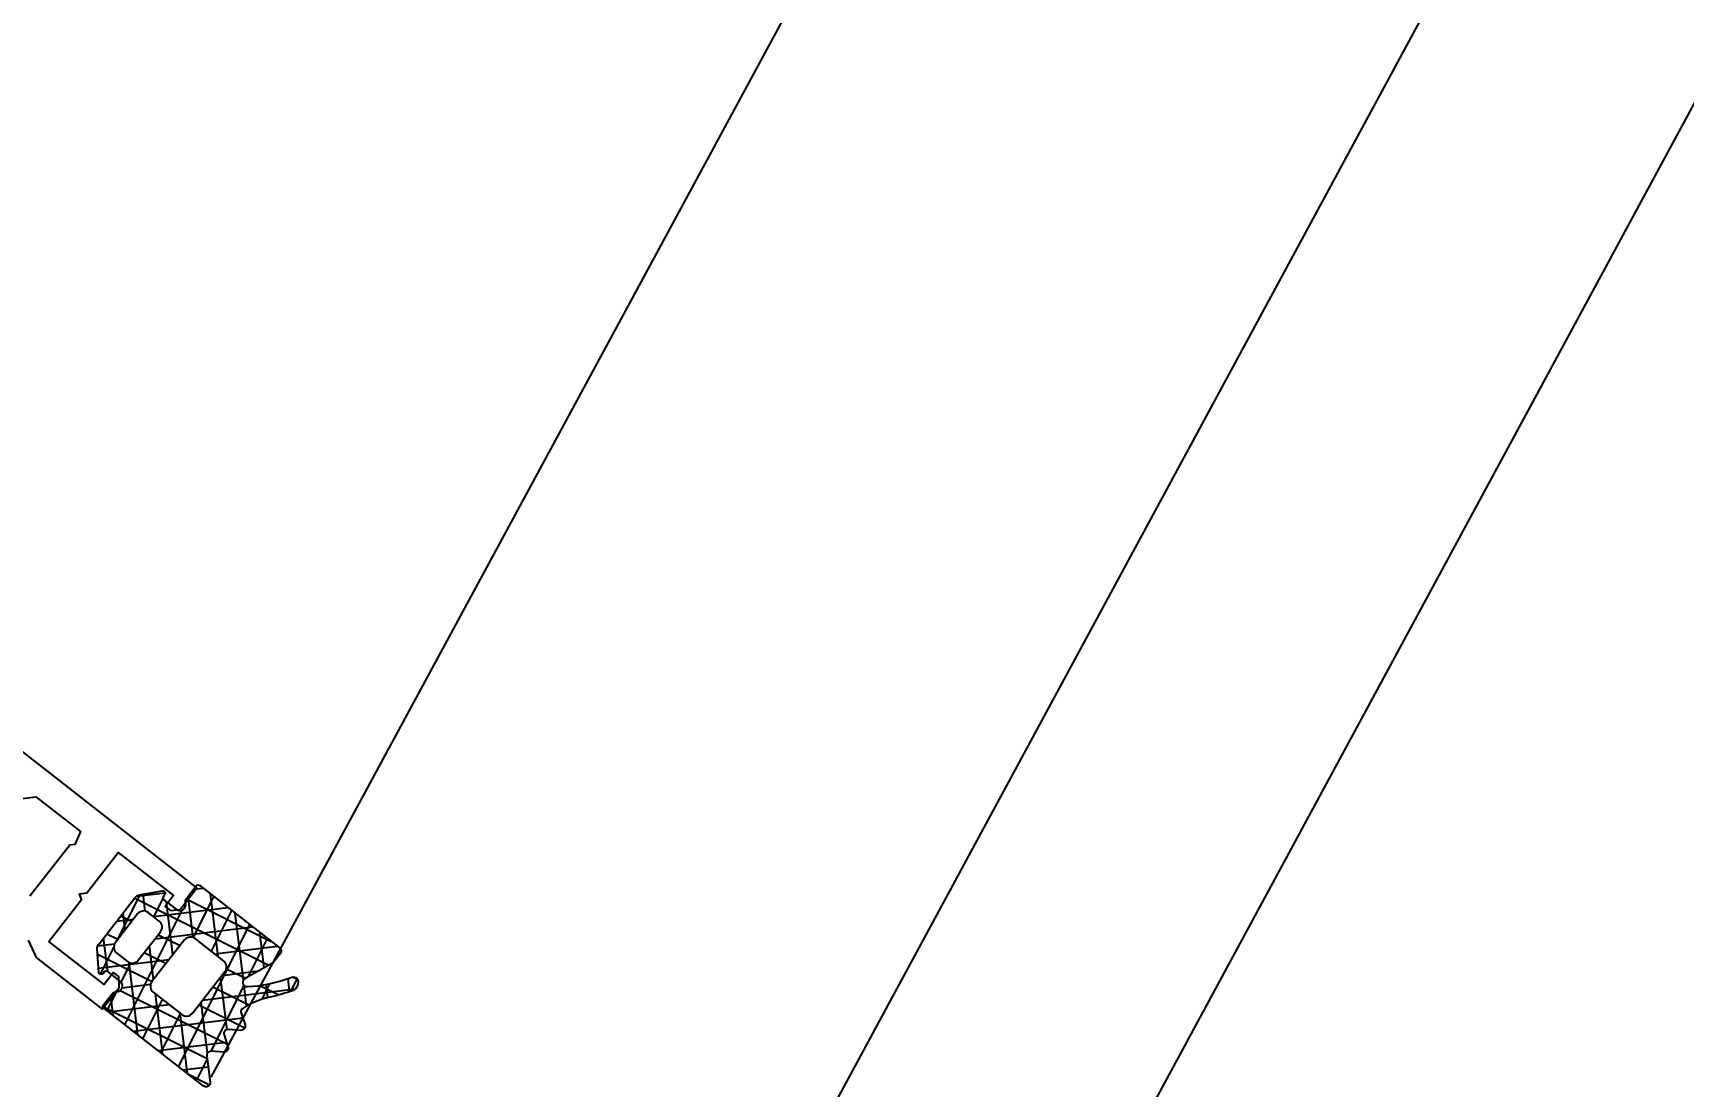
# Model space of a CAD drawing. Header units: millimetres. Extents: x -8689834 to 9419935, y -284943 to 166066.
# Drawn here: x -189560.7 to -189442.9, y 109697.6 to 109772.8 of the extents above; entities that cross this region are included whole.
import ezdxf
from ezdxf import colors
from ezdxf.entities.mleader import LeaderData, LeaderLine
from ezdxf.math import Vec2, Vec3

# ---------------------------------------------------------------- set-up
doc = ezdxf.new("R2010")
doc.units = ezdxf.units.MM
doc.header["$MEASUREMENT"] = 0
doc.layers.get('0').update_dxf_attribs({"color": 250, "lineweight": 9})
doc.layers.add('АР_новое окно', color=155, linetype='Continuous')
for name, color, linetype, lineweight in [('АР_Окна', 4, 'Continuous', 0), ('АР_Отметки', 250, 'Continuous', 15), ('АР_Подоконники', 163, 'Continuous', 9), ('АР_Сущ Несущая стена', 216, 'Continuous', 30)]:
    doc.layers.add(name, color=color, linetype=linetype, lineweight=lineweight)
doc.styles.add('ISOCPEUR', font='isocpeur.ttf', dxfattribs={"width": 0.7})

# ---------------------------------------------------------------- blocks, each defined once
blk = doc.blocks.new('стойка витр.')
h = blk.add_hatch()
h.set_pattern_fill('ANSI37', scale=0.5, angle=-69.23283665521843)
h.set_pattern_definition([(335.7671633447816, (-69115.31625940584, 318510.9409690977), (0.6515825639889636, 1.447617495164233), []), (65.76716334478155, (-69115.31625940584, 318510.9409690977), (-1.447617495164233, 0.6515825639889636), [])])
edge = h.paths.add_edge_path()
edge.add_line((-7.614656875375658, -25.62993601259222), (-7.273265914729564, -26.53020796886267))
edge.add_arc((-7.672138333263274, -26.68151659366696), 0.4266069692434679, -30.765631391378577, 20.77378547182468, ccw=False)
edge.add_arc((-6.938850257283542, -27.11794408495156), 0.4267278803339729, 149.2463648056786, 290.7703475873838)
edge.add_line((-6.787522688187892, -27.51693863464607), (-5.761497533734655, -27.12786096686614))
edge.add_arc((-5.826270069284272, -26.95688741173914), 0.1828317202082013, 290.7489596719217, 380.7853669983573)
edge.add_line((-5.655337706935825, -26.89200624793739), (-5.698566115868744, -26.77800989551906))
edge.add_arc((-5.527559815348082, -26.71316091253391), 0.1828894349380834, 65.75635340077491, 200.7677215485159, ccw=False)
edge.add_line((-5.452462167653721, -26.54640093915077), (-3.994188920449233, -27.29736676610628))
edge.add_arc((-4.339684557994865, -27.83227055815794), 0.6367804192296694, 19.809448943918426, 57.14148607166612, ccw=False)
edge.add_line((-3.740585688123247, -27.61647007986176), (-2.270775810728082, -31.49246202532231))
edge.add_arc((-2.862326952422118, -31.72816639327794), 0.6367804192285443, -15.60715938413449, 21.72487774361298, ccw=False)
edge.add_line((-2.249025291763246, -31.89948590572749), (-2.842686385673005, -33.42856309223862))
edge.add_arc((-3.009474684396633, -33.35352837480535), 0.1828894349365558, 200.7666051236535, 335.7779732896313, ccw=False)
edge.add_line((-3.180482248484623, -33.41837402567035), (-3.223710657359334, -33.30437767335388))
edge.add_arc((-3.394684212462365, -33.36915020895407), 0.1828317202037067, 20.74895968940122, 110.7853670142414)
edge.add_line((-3.459565376309911, -33.19821784662781), (-4.485590530792251, -33.58729551440774))
edge.add_arc((-4.334307311281267, -33.98630688185023), 0.4267278803335083, 110.7639791032461, 252.2879618854569)
edge.add_arc((-4.593835025358378, -34.79921876089735), 0.4266069692128739, 20.760541213745626, 72.2999580801698, ccw=False)
edge.add_line((-4.194927641627146, -34.64800234186259), (-3.805871961842058, -35.67396951244882))
edge.add_arc((-3.976804324152614, -35.73885067632053), 0.1828317201976034, -69.25104032001241, 20.78536702306718, ccw=False)
edge.add_line((-3.912031788582681, -35.9098242314285), (-10.63804850899032, -38.46038830642647))
edge.add_arc((-10.76198657700206, -38.18099989774544), 0.3056444463879536, 200.8460379983515, 293.92230867425997, ccw=False)
edge.add_line((-11.04762355046114, -38.2897659172595), (-11.3069940036512, -37.6057878035499))
edge.add_arc((-11.02280217192234, -37.49789568213767), 0.3039830703908278, 175.7219656777917, 200.7890354028728, ccw=False)
edge.add_line((-11.32593828623067, -37.47521963119652), (-11.26283276302274, -35.23454482450325))
edge.add_arc((-11.5667631736687, -35.21197449929495), 0.3047673113958011, 355.7529257944983, 510.3971654946409)
edge.add_arc((-3.085478140807247, -39.81161386289363), 9.95296756819478, 151.493160172311, 169.5799937381118)
edge.add_arc((-13.27454869620142, -38.00608067109534), 0.4002801790508524, 282.30928711923883, 359.2250395672268, ccw=False)
edge.add_arc((-13.15914824141406, -37.79549114656839), 0.6024183835459826, 172.8865217206561, 267.13931994465963, ccw=False)
edge.add_arc((-2.924576102079248, -39.73891867786803), 11.01872594919693, 160.6453850739864, 169.4469810176308, ccw=False)
edge.add_arc((-19.07760885644255, -34.09585671602533), 6.091684827120307, 340.9199566399376, 360.7754221413588)
edge.add_arc((-13.29124725463213, -34.01305259408502), 0.3047655738143686, 359.9316076928689, 436.4302022680961)
edge.add_line((-13.21974018984474, -33.71679460741143), (-14.0766899229202, -33.52020163946145))
edge.add_arc((-14.00514734915965, -33.22393144415915), 0.3047857747414494, 145.1100748207506, 256.424251871352, ccw=False)
edge.add_line((-14.2551486332959, -33.04959347808472), (-13.74402617113083, -32.33421562775766))
edge.add_arc((-13.99402745527389, -32.1598776616858), 0.3047857747455562, 325.1100748218798, 436.4242518702226)
edge.add_line((-13.92248488150653, -31.86360746638093), (-14.7794566025841, -31.6669565144839))
edge.add_arc((-14.7079140287954, -31.37068631918638), 0.3047857747434108, 145.1100748199116, 256.4242518659954, ccw=False)
edge.add_line((-14.95791531293071, -31.19634835310717), (-14.44679285076563, -30.48097050278011))
edge.add_arc((-14.69684457899481, -30.30662212908397), 0.3048331054870662, 325.1138936033488, 425.7589859189499)
edge.add_line((-14.57168746687239, -30.0286672415823), (-16.28069433249766, -29.27720980550657))
edge.add_arc((-16.15556139849932, -28.99925320327871), 0.3048247429148342, 110.79403674408451, 245.7632621299588, ccw=False)
edge.add_line((-16.26377712844987, -28.71428394233226), (-7.850470401957864, -25.52388481301023))
edge.add_arc((-7.785589238115906, -25.69481717533219), 0.1828317201977073, 20.785366643697614, 110.7853670130821, ccw=False)
edge = h.paths.add_edge_path(flags=16)
edge.add_line((-3.343847721320344, -31.0696095920357), (-4.256775251385989, -28.66215553430811))
edge.add_arc((-4.763091039367282, -28.8541548874382), 0.5414973949720253, 20.7671633452251, 110.7671633452251)
edge.add_line((-4.955090392497368, -28.34783909945691), (-5.880512773175724, -28.69876731990371))
edge.add_arc((-5.68851342006019, -29.20508310789228), 0.5414973949736688, 110.7671633435124, 200.7671633435124)
edge.add_line((-6.194829208048759, -29.39708246100781), (-5.281901677954011, -31.8045365187354))
edge.add_arc((-4.775585889972717, -31.61253716560532), 0.5414973949720253, 200.7671633452251, 290.7671633452251)
edge.add_line((-4.583586536842631, -32.11885295358661), (-3.658164156164275, -31.76792473313981))
edge.add_arc((-3.850163509294362, -31.26160894516579), 0.541497394965222, 290.7671633454981, 380.7671633454981)
edge = h.paths.add_edge_path(flags=16)
edge.add_line((-6.665125275787432, -32.97088079506648), (-8.003619441966293, -29.4411776089255))
edge.add_arc((-8.509935229947587, -29.63317696205559), 0.5414973949720253, 20.7671633452251, 110.7671633452251)
edge.add_line((-8.701934583077673, -29.12686117407429), (-11.1093675273587, -30.03978069775621))
edge.add_arc((-10.91736817424317, -30.54609648574478), 0.5414973949736688, 110.7671633435124, 200.7671633435124)
edge.add_line((-11.42368396223173, -30.73809583886032), (-10.08518979602377, -34.2677990250013))
edge.add_arc((-9.578874008042476, -34.07579967187121), 0.5414973949720253, 200.7671633452251, 290.7671633452251)
edge.add_line((-9.38687465491239, -34.5821154598525), (-6.979441710631363, -33.66919593617058))
edge.add_arc((-7.171441063761449, -33.16288014819656), 0.541497394965222, 290.7671633454981, 380.7671633454981)
at = {"lineweight": 0, "ltscale": 100, "transparency": 33554687}
for points in [[(8.118987008783733, -27.94374036834779), (7.552865449426463, -29.20159644143132), (3.790811872313498, -30.62819989795389), (3.216969908826286, -29.80262791351561), (3.358505795680685, -29.48817839122057), (1.715760294842767, -25.15614305267809)], [(-0.902061547501944, -23.41060979175381), (-2.258247086545452, -23.27287612311193), (-7.844300284108613, -25.39115610946465), (-7.152623754285742, -27.21515572990756), (-6.480474312818842, -27.61228183979256), (-6.024430919787847, -27.43934621633525), (-6.413508587575052, -26.41332106186019), (-1.739484192192322, -24.64089033441996), (-0.3993375533900689, -28.17495120693638), (0.02910832117777318, -28.2732586849088), (-0.1831955090747215, -28.74493296838773), (1.113700732850702, -32.16493950470613), (-3.560323662532028, -33.93737023214635), (-3.906150933442404, -33.02539941386931), (-4.3621943264734, -33.19833503732661), (-4.645266100153094, -33.82723408192396), (-3.953589570330223, -35.65123370236688), (88.61521743849153, -0.5483364844694734)]]:
    blk.add_lwpolyline(points, dxfattribs=at)
at = {"color": 7, "lineweight": 0, "ltscale": 100, "transparency": 33554687}
blk.add_lwpolyline([(-7.614656875375658, -25.62993601259222), (-7.273265914729564, -26.53020796886267, -0.2287523810762611), (-7.305569090007339, -26.89973780277796, 0.7101639231358212), (-6.787522688187892, -27.51693863464607), (-5.761497533734655, -27.12786096686614, 0.4143996870914876), (-5.655337706935825, -26.89200624793739), (-5.698566115868744, -26.77800989551906, -0.6682503890445888), (-5.452462167653721, -26.54640093915077), (-3.994188920449233, -27.29736676610628, -0.1643479059441302), (-3.740585688123247, -27.61647007986176), (-2.270775810728082, -31.49246202532231, -0.1643479059441302), (-2.249025291763246, -31.89948590572749), (-2.842686385673005, -33.42856309223862, -0.6682503891596868), (-3.180482248484623, -33.41837402567035), (-3.223710657359334, -33.30437767335388, 0.4143996870833266), (-3.459565376309911, -33.19821784662781), (-4.485590530792251, -33.58729551440774, 0.7101639231391418), (-4.464132105349563, -34.39280682858953, -0.2287523810910513), (-4.194927641627146, -34.64800234186259), (-3.805871961842058, -35.67396951244882, -0.4143996871765861), (-3.912031788582681, -35.9098242314285), (-10.63804850899032, -38.46038830642647, -0.4300281847644905), (-11.04762355046114, -38.2897659172595), (-11.3069940036512, -37.6057878035499, -0.1098139781175365), (-11.32593828623067, -37.47521963119652), (-11.26283276302274, -35.23454482450325, 0.8000358277039689), (-11.83174935798161, -35.06142405519495, 0.07908294790216032), (-12.87430513065192, -38.01149454006372, -0.3488032577412263), (-13.18921346374555, -38.39715882165183, -0.4361245879823007), (-13.75692971088574, -37.72089072036033, -0.03842309887939363), (-13.32058396766661, -36.08715992321959, 0.08685322061285544), (-12.98648189794039, -34.01341638380836, 0.3467629046601076), (-13.21974018984474, -33.71679460741143), (-14.0766899229202, -33.52020163946145, -0.5278770357902526), (-14.2551486332959, -33.04959347808472), (-13.74402617113083, -32.33421562775766, 0.5278770357776507), (-13.92248488150653, -31.86360746638093), (-14.7794566025841, -31.6669565144839, -0.5278770357650493), (-14.95791531293071, -31.19634835310717), (-14.44679285076563, -30.48097050278011, 0.4697389635461835), (-14.57168746687239, -30.0286672415823), (-16.28069433249766, -29.27720980550657, -0.667984424932516), (-16.26377712844987, -28.71428394233226), (-7.850470401957864, -25.52388481301023, -0.4142135642613711)], format="xyb", close=True, dxfattribs=at)
at = {"color": 7}
for points in [[(-6.665125275787432, -32.97088079506648), (-8.003619441966293, -29.4411776089255, 0.414213562373095), (-8.701934583077673, -29.12686117407429), (-11.1093675273587, -30.03978069775621, 0.414213562373095), (-11.42368396223173, -30.73809583886032), (-10.08518979602377, -34.2677990250013, 0.414213562373095), (-9.38687465491239, -34.5821154598525), (-6.979441710631363, -33.66919593617058, 0.414213562373095)], [(-3.343847721320344, -31.0696095920357), (-4.256775251385989, -28.66215553430811, 0.414213562373095), (-4.955090392497368, -28.34783909945691), (-5.880512773175724, -28.69876731990371, 0.414213562373095), (-6.194829208048759, -29.39708246100781), (-5.281901677954011, -31.8045365187354, 0.414213562373095), (-4.583586536842631, -32.11885295358661), (-3.658164156164275, -31.76792473313981, 0.414213562373095)]]:
    blk.add_lwpolyline(points, format="xyb", close=True, dxfattribs=at)
blk = doc.blocks.new('A$Cec9b444d')
at = {"layer": 'АР_новое окно', "ltscale": 150}
h = blk.add_hatch(dxfattribs=at)
h.set_pattern_fill('ANSI37', color=256, scale=0.4999999999999999, angle=18.44885465401029)
h.set_pattern_definition([(63.44885465401029, (-321399.7326720809, -56959.42033690279), (-1.420075430942132, 0.7096069478482574), []), (153.4488546540103, (-321399.7326720809, -56959.42033690279), (-0.7096069478482574, -1.420075430942132), [])])
edge = h.paths.add_edge_path()
edge.add_line((4668.776883175271, -2882.99260271919), (4669.369668801686, -2882.233891585608))
edge.add_arc((4669.705866698428, -2882.496502477292), 0.4266069692404896, 90.4664773401899, 142.0058942033722, ccw=False)
edge.add_arc((4669.698829951328, -2881.643196645972), 0.4267278803673868, 270.4784735355533, 412.002456317386)
edge.add_line((4669.961535451468, -2881.306919224668), (4669.096844840284, -2880.631331187415))
edge.add_arc((4668.9842347953, -2880.775367348392), 0.1828317201698085, 51.98106839495114, 142.0174757215456)
edge.add_line((4668.840127107862, -2880.662848850705), (4668.765066012493, -2880.758920155796))
edge.add_arc((4668.620947504574, -2880.64632174956), 0.1828894349368092, 186.9884621336122, 321.99983028123887, ccw=False)
edge.add_line((4668.439416815089, -2880.668573809846), (4668.325424202872, -2879.032262036067))
edge.add_arc((4668.961948089379, -2879.050335337682), 0.6367804192385992, 141.0415576747631, 178.3735948024756, ccw=False)
edge.add_line((4668.46678622519, -2878.649955479824), (4671.018939824637, -2875.383433377933))
edge.add_arc((4671.5272074393, -2875.76703907921), 0.6367804191148068, 105.624949347383, 142.9569864751367, ccw=False)
edge.add_line((4671.355697509004, -2875.153790641807), (4672.970988386413, -2874.868578583372))
edge.add_arc((4672.993308943566, -2875.050100863379), 0.1828894349336585, -38.001286149672694, 97.01008201660119, ccw=False)
edge.add_line((4673.13742525743, -2875.162702077797), (4673.06236416213, -2875.258773382791))
edge.add_arc((4673.206400323185, -2875.371383427718), 0.1828317201967752, 141.9810684241698, 232.0174757490463)
edge.add_line((4673.093881825552, -2875.515491115231), (4673.958572436667, -2876.191079152583))
edge.add_arc((4674.221315312728, -2875.854830933358), 0.4267278803317029, 231.9960878352833, 373.5200706175705)
edge.add_arc((4675.050981728764, -2875.655246375957), 0.4266069692041552, 141.9926499483207, 193.5320668147043, ccw=False)
edge.add_line((4674.714844545078, -2875.392557777199), (4675.390394402872, -2874.527916032357))
edge.add_arc((4675.534502090388, -2874.640434529982), 0.1828317201938604, 51.98106840875619, 142.0174757517944, ccw=False)
edge.add_line((4675.647112135352, -2874.496398368959), (4681.315514594318, -2878.925155710133))
edge.add_arc((4681.140879546067, -2879.175996551186), 0.3056444464043071, -37.92185327538772, 55.15441740041729, ccw=False)
edge.add_line((4681.381987085682, -2879.363841385981), (4680.931620513908, -2879.940269215799))
edge.add_arc((4680.692009536737, -2879.753206962266), 0.303983070380123, 296.95407441182294, 322.0211441368856, ccw=False)
edge.add_line((4680.829797817185, -2880.024168392822), (4678.881134836669, -2881.132012463414))
edge.add_arc((4679.019425368041, -2881.40359825656), 0.3047673114128021, 116.9850345218366, 271.6292742219625)
edge.add_arc((4678.554857053306, -2871.766531567753), 9.952967568198966, 272.7252689049351, 290.8121024707357)
edge.add_arc((4682.294089924016, -2881.415119362253), 0.400280179049667, 43.541395850458, 120.4571482984374, ccw=False)
edge.add_arc((4682.054184474318, -2881.42563544463), 0.6024183835105473, -65.88136954463289, 28.371428679276278, ccw=False)
edge.add_arc((4678.409268586805, -2871.666641356286), 11.01872594909707, 281.87749380582045, 290.67908974946477, ccw=False)
edge.add_arc((4681.959482900032, -2888.404639856737), 6.091684827284996, 102.152065373162, 122.0075308745832)
edge.add_arc((4678.888414452547, -2883.499807983701), 0.3047655737742552, 121.1637164279519, 197.662311003245)
edge.add_line((4678.598015141724, -2883.592275790159), (4678.874247456723, -2884.426965761504))
edge.add_arc((4678.58381929498, -2884.51940953541), 0.304785774713792, -93.65781644668618, 17.65636060387942, ccw=False)
edge.add_line((4678.564374699054, -2884.823574418585), (4677.687653621573, -2884.7574548871))
edge.add_arc((4677.668209025662, -2885.061619770283), 0.3047857747205012, 86.34218355596049, 197.6563606042496)
edge.add_line((4677.377780863912, -2885.154063544193), (4677.653974999317, -2885.988802381881))
edge.add_arc((4677.36354683749, -2886.081246155778), 0.3047857747907654, -93.65781644851091, 17.65636059747942, ccw=False)
edge.add_line((4677.34410224155, -2886.385411039029), (4676.467381164155, -2886.319291507467))
edge.add_arc((4676.447953824527, -2886.623504920503), 0.304833105479113, 86.34600233668795, 186.9910946522616)
edge.add_line((4676.145387128337, -2886.660607704137), (4676.388966333307, -2888.5115701338))
edge.add_arc((4676.086410707431, -2888.548694480601), 0.3048247428838583, -127.97385452404171, 6.995370861811409, ccw=False)
edge.add_line((4675.898851487587, -2888.788985268868), (4668.808472364357, -2883.249228905303))
edge.add_arc((4668.920990862042, -2883.105121217805), 0.1828317202160278, 142.0174753636053, 232.01747573317158, ccw=False)
edge = h.paths.add_edge_path(flags=16)
edge.add_line((4671.213764299493, -2876.52024071853), (4669.628572011833, -2878.549141190826))
edge.add_arc((4670.055273546623, -2878.882525697049), 0.541497394990318, 141.999272074804, 231.9992720748419)
edge.add_line((4669.7218890404, -2879.309227231839), (4670.501795888208, -2879.918573198703))
edge.add_arc((4670.835180394405, -2879.491871663984), 0.5414973949188163, 231.9992720723734, 321.9992720723818)
edge.add_line((4671.261881929124, -2879.82525617018), (4672.847074216775, -2877.796355697873))
edge.add_arc((4672.420372681984, -2877.46297119165), 0.5414973949915947, 321.9992720747874, 411.999272074855)
edge.add_line((4672.753757188208, -2877.036269656859), (4671.973850340479, -2876.426923689909))
edge.add_arc((4671.640465834296, -2876.853625224713), 0.5414973949761505, 51.99927207906725, 141.9992720790673)
edge = h.paths.add_edge_path(flags=16)
edge.add_line((4674.561594792487, -2878.374357158066), (4672.237455625449, -2881.349041737594))
edge.add_arc((4672.664157160245, -2881.682426243734), 0.5414973949446593, 141.9992720820815, 231.9992720820815)
edge.add_line((4672.330772654104, -2882.10912777853), (4674.35965533283, -2883.694306164018))
edge.add_arc((4674.693039839033, -2883.267604629216), 0.5414973949879542, 231.9992720772343, 321.9992720772805)
edge.add_line((4675.119741373835, -2883.600989135418), (4677.443880540854, -2880.626304555871))
edge.add_arc((4677.017179006057, -2880.29292004973), 0.541497394945936, 321.999272082065, 411.999272082065)
edge.add_line((4677.350563512198, -2879.866218514933), (4675.321680833473, -2878.281040129446))
edge.add_arc((4674.98829632729, -2878.707741664249), 0.5414973949757922, 51.99927207903763, 141.9992720790293)
for p, q in [((4676.471390387604, -2888.16817135359), (6017.167542740433, -408.3509057559164)), ((4711.658140883689, -2907.191646050033), (6052.354293236519, -427.3743804523598)), ((4729.251516131731, -2916.703383398255), (6069.947668484561, -436.8861178005816))]:
    blk.add_line(p, q, dxfattribs=at)
for points in [[(4662.597363598216, -2868.339453628746), (4663.966460979979, -2868.171323085004), (4667.136960643239, -2870.648453768766), (4666.728576311214, -2871.567195265513), (4666.38631151064, -2871.609215684868), (4663.533875350445, -2875.260071872955)], [(4663.398672610481, -2878.403572752944), (4663.984090870457, -2879.6346272768), (4668.691780279687, -2883.312773664971), (4669.892795984158, -2881.775583918985), (4669.883854420384, -2880.994934146502), (4669.499520334108, -2880.694651585705), (4668.82393229674, -2881.559342196914), (4664.884862193687, -2878.481722750746), (4667.211870686876, -2875.50336569737), (4667.073778962544, -2875.086039801557), (4667.587176163349, -2875.023009172547), (4669.839085381564, -2872.140772290596), (4673.778155484616, -2875.218391736763), (4673.177666722212, -2875.986962176535), (4673.562000808488, -2876.287244737329), (4674.24653040963, -2876.203203898609), (4675.447546114004, -2874.666014152688), (4597.434470160629, -2813.71392309406)]]:
    blk.add_lwpolyline(points, dxfattribs=at)
for points in [[(4668.776883175271, -2882.99260271919), (4669.369668801686, -2882.233891585608, -0.2287523810762611), (4669.702393488227, -2882.069909646814, 0.7101639231358212), (4669.961535451468, -2881.306919224668), (4669.096844840284, -2880.631331187415, 0.4143996870914876), (4668.840127107862, -2880.662848850705), (4668.765066012493, -2880.758920155796, -0.6682503890445888), (4668.439416815089, -2880.668573809846), (4668.325424202872, -2879.032262036067, -0.1643479059441302), (4668.46678622519, -2878.649955479824), (4671.018939824637, -2875.383433377933, -0.1643479059441302), (4671.355697509004, -2875.153790641807), (4672.970988386413, -2874.868578583372, -0.6682503891596868), (4673.13742525743, -2875.162702077797), (4673.06236416213, -2875.258773382791, 0.4143996870833266), (4673.093881825552, -2875.515491115231), (4673.958572436667, -2876.191079152583, 0.7101639231391418), (4674.636217746402, -2875.755067942307, -0.2287523810910513), (4674.714844545078, -2875.392557777199), (4675.390394402872, -2874.527916032357, -0.4143996871765861), (4675.647112135352, -2874.496398368959), (4681.315514594318, -2878.925155710133, -0.4300281847644905), (4681.381987085682, -2879.363841385981), (4680.931620513908, -2879.940269215799, -0.1098139781175365), (4680.829797817185, -2880.024168392822), (4678.881134836669, -2881.132012463414, 0.8000358277039689), (4679.028090624214, -2881.708242356193, 0.07908294790216032), (4682.091190380673, -2881.070074441915, -0.3488032577412263), (4682.584243759227, -2881.139374963122, -0.4361245879823007), (4682.300349046839, -2881.975463519601, -0.03842309887939363), (4680.677140603441, -2882.449455370145, 0.08685322061285544), (4678.730702769233, -2883.239022478152, 0.3467629046601076), (4678.598015141724, -2883.592275790159), (4678.874247456723, -2884.426965761504, -0.5278770357902526), (4678.564374699054, -2884.823574418585), (4677.687653621573, -2884.7574548871, 0.5278770357776507), (4677.377780863912, -2885.154063544193), (4677.653974999317, -2885.988802381881, -0.5278770357650493), (4677.34410224155, -2886.385411039029), (4676.467381164155, -2886.319291507467, 0.4697389635461835), (4676.145387128337, -2886.660607704137), (4676.388966333307, -2888.5115701338, -0.667984424932516), (4675.898851487587, -2888.788985268868), (4668.808472364357, -2883.249228905303, -0.4142135642613711)], [(4671.213764299493, -2876.52024071853), (4669.628572011833, -2878.549141190826, 0.414213562373095), (4669.7218890404, -2879.309227231839), (4670.501795888208, -2879.918573198703, 0.414213562373095), (4671.261881929124, -2879.82525617018), (4672.847074216775, -2877.796355697873, 0.414213562373095), (4672.753757188208, -2877.036269656859), (4671.973850340479, -2876.426923689909, 0.414213562373095)], [(4674.561594792487, -2878.374357158066), (4672.237455625449, -2881.349041737594, 0.414213562373095), (4672.330772654104, -2882.10912777853), (4674.35965533283, -2883.694306164018, 0.414213562373095), (4675.119741373835, -2883.600989135418), (4677.443880540854, -2880.626304555871, 0.414213562373095), (4677.350563512198, -2879.866218514933), (4675.321680833473, -2878.281040129446, 0.414213562373095)]]:
    blk.add_lwpolyline(points, format="xyb", close=True, dxfattribs=at)
at = {"layer": 'АР_новое окно', "ltscale": 150, "rotation": 121.2321087324807}
blk.add_blockref('стойка витр.', (4642.913148447942, -2889.770791658379), dxfattribs=at)
blk = doc.blocks.new('_DotSmall')
at = {"color": 0, "linetype": 'ByBlock', "const_width": 0.5}
blk.add_lwpolyline([(-0.0625, 0, 1), (0.0625, 0, 1)], format="xyb", close=True, dxfattribs=at)

msp = doc.modelspace()

# ---------------------------------------------------------------- linework, layer by layer
at = {"layer": 'АР_Подоконники', "color": 7, "ltscale": 100}
msp.add_arc((-197111.7625988298, 115481.4456331452), 8930.587187860114, 271.6674492476024, 356.3880421395281, dxfattribs=at)
at = {"layer": 'АР_Сущ Несущая стена', "color": 7, "lineweight": 18, "ltscale": 100}
for centre, radius, start, end in [((-196961.8558486704, 115328.5356565893), 9619.797499578712, 272.2177325142806, 357.0791196337847), ((-196968.7098298236, 115345.4919293306), 8984.12042344041, 272.4184857002624, 356.7639474194962)]:
    msp.add_arc(centre, radius, start, end, dxfattribs=at)

# ---------------------------------------------------------------- block references
at = {"layer": 'АР_Окна', "color": 7, "ltscale": 100}
msp.add_blockref('A$Cec9b444d', (-194224.4058625349, 112586.4970597865), dxfattribs=at)

# ---------------------------------------------------------------- leaders
at = {"layer": 'АР_Отметки', "color": 7}
ml = msp.add_multileader_mtext('Standard', dxfattribs=at)
ml.set_content('0,000', color=7, style='ISOCPEUR')
ml.set_leader_properties(color=256, linetype='Continuous', lineweight=-1)
ml.set_arrow_properties(name='DOTSMALL')
ml.build(insert=Vec2(0, 0))
ml.multileader.update_dxf_attribs({"has_text_frame": 1, "text_left_attachment_type": 4, "text_right_attachment_type": 4, "dogleg_length": 100, "arrow_head_size": 180})
ctx = ml.context
ctx.base_point, ctx.char_height, ctx.arrow_head_size, ctx.landing_gap_size, ctx.plane_origin = Vec3(-204826.2687846024, 122318.214327126), 250, 180, 50, Vec3(-207886.6362449962, 120174.8216206072)
ctx.left_attachment, ctx.right_attachment = 4, 4
notes = []
notes.append((ctx, [(0, (0, 0, 0), (0, 0), (1, 0), 1, [])]))
ctx.mtext.insert, ctx.mtext.width, ctx.mtext.line_spacing_style, ctx.mtext.flow_direction = Vec3(-204776.2687846024, 122651.5476604594), 852.6970314602484, 2, 5
ml = msp.add_multileader_mtext('Standard', dxfattribs=at)
ml.set_content('{\\W0.8;-2,730}', color=7, style='ISOCPEUR')
ml.set_leader_properties(color=256, linetype='Continuous', lineweight=-1)
ml.set_arrow_properties(name='DOTSMALL')
ml.build(insert=Vec2(0, 0))
ml.multileader.update_dxf_attribs({"has_text_frame": 1, "text_left_attachment_type": 4, "text_right_attachment_type": 4, "dogleg_length": 100, "arrow_head_size": 180})
ctx = ml.context
ctx.base_point, ctx.char_height, ctx.arrow_head_size, ctx.landing_gap_size, ctx.plane_origin = Vec3(-314791.3210058988, 121809.0184862664, 2.299351988461806e-08), 250, 180, 50, Vec3(-319449.8299409288, 117956.7109726352, 2.299351988461806e-08)
ctx.left_attachment, ctx.right_attachment = 4, 4
notes.append((ctx, [(0, (0, 0, 0), (0, 0), (1, 0), 1, [])]))
ctx.mtext.insert, ctx.mtext.width, ctx.mtext.defined_height, ctx.mtext.line_spacing_style, ctx.mtext.flow_direction = Vec3(-314741.3210058988, 122142.3518195997, 2.299351988461806e-08), 769.9889591111103, 343.8884462512117, 2, 5
ml = msp.add_multileader_mtext('Standard', dxfattribs=at)
ml.set_content('{\\W0.8;-2,430}', color=7, style='ISOCPEUR')
ml.set_leader_properties(color=256, linetype='Continuous', lineweight=-1)
ml.set_arrow_properties(name='DOTSMALL')
ml.build(insert=Vec2(0, 0))
ml.multileader.update_dxf_attribs({"has_text_frame": 1, "text_left_attachment_type": 4, "text_right_attachment_type": 4, "dogleg_length": 100, "arrow_head_size": 180})
ctx = ml.context
ctx.base_point, ctx.char_height, ctx.arrow_head_size, ctx.landing_gap_size, ctx.plane_origin = Vec3(-301002.2465167325, 120038.5846084391), 250, 180, 50, Vec3(-299949.5531320914, 118383.4112137306)
ctx.left_attachment, ctx.right_attachment = 4, 4
notes.append((ctx, [(0, (0, 0, 0), (0, 0), (1, 0), 1, [])]))
ctx.mtext.insert, ctx.mtext.width, ctx.mtext.line_spacing_style, ctx.mtext.flow_direction = Vec3(-300952.2465167325, 120371.9179417724), 852.6970314602484, 2, 5
ml = msp.add_multileader_mtext('Standard', dxfattribs=at)
ml.set_content('{\\W0.8;-2,430}', color=7, style='ISOCPEUR')
ml.set_leader_properties(color=256, linetype='Continuous', lineweight=-1)
ml.set_arrow_properties(name='DOTSMALL')
ml.build(insert=Vec2(0, 0))
ml.multileader.update_dxf_attribs({"has_text_frame": 1, "text_left_attachment_type": 4, "text_right_attachment_type": 4, "dogleg_length": 100, "arrow_head_size": 180})
ctx = ml.context
ctx.base_point, ctx.char_height, ctx.arrow_head_size, ctx.landing_gap_size, ctx.plane_origin = Vec3(-336711.8860226227, 117132.6558246998), 250, 180, 50, Vec3(-335659.1926379816, 115477.4824299914)
ctx.left_attachment, ctx.right_attachment = 4, 4
notes.append((ctx, [(0, (0, 0, 0), (0, 0), (1, 0), 1, [])]))
ctx.mtext.insert, ctx.mtext.width, ctx.mtext.line_spacing_style, ctx.mtext.flow_direction = Vec3(-336661.8860226227, 117465.9891580332), 852.6970314602484, 2, 5
ml = msp.add_multileader_mtext('Standard', dxfattribs=at)
ml.set_content('{\\W0.8;-2,480}', color=7, style='ISOCPEUR')
ml.set_leader_properties(color=256, linetype='Continuous', lineweight=-1)
ml.set_arrow_properties(name='DOTSMALL')
ml.build(insert=Vec2(0, 0))
ml.multileader.update_dxf_attribs({"has_text_frame": 1, "text_left_attachment_type": 4, "text_right_attachment_type": 4, "dogleg_length": 100, "arrow_head_size": 180})
ctx = ml.context
ctx.base_point, ctx.char_height, ctx.arrow_head_size, ctx.landing_gap_size, ctx.plane_origin = Vec3(-302468.0581811396, 114434.5752220221), 250, 180, 50, Vec3(-301415.3647964986, 112779.4018273137)
ctx.left_attachment, ctx.right_attachment = 4, 4
notes.append((ctx, [(0, (0, 0, 0), (0, 0), (1, 0), 1, [])]))
ctx.mtext.insert, ctx.mtext.width, ctx.mtext.line_spacing_style, ctx.mtext.flow_direction = Vec3(-302418.0581811396, 114767.9085553555), 852.6970314602484, 2, 5
ml = msp.add_multileader_mtext('Standard', dxfattribs=at)
ml.set_content('0,000', color=7, style='ISOCPEUR')
ml.set_leader_properties(color=256, linetype='Continuous', lineweight=-1)
ml.set_arrow_properties(name='DOTSMALL')
ml.build(insert=Vec2(0, 0))
ml.multileader.update_dxf_attribs({"has_text_frame": 1, "text_left_attachment_type": 4, "text_right_attachment_type": 4, "dogleg_length": 100, "arrow_head_size": 180})
ctx = ml.context
ctx.base_point, ctx.char_height, ctx.arrow_head_size, ctx.landing_gap_size, ctx.plane_origin = Vec3(-195514.5538136112, 113911.1868237481), 250, 180, 50, Vec3(-198574.9212740049, 111767.7941172293)
ctx.left_attachment, ctx.right_attachment = 4, 4
notes.append((ctx, [(0, (0, 0, 0), (0, 0), (1, 0), 1, [])]))
ctx.mtext.insert, ctx.mtext.width, ctx.mtext.line_spacing_style, ctx.mtext.flow_direction = Vec3(-195464.5538136112, 114244.5201570814), 852.6970314602484, 2, 5
for ctx, leaders in notes:
    for number, flags, end, landing, length, lines in leaders:
        leader = LeaderData()
        leader.index, (leader.has_last_leader_line, leader.has_dogleg_vector, leader.attachment_direction) = number, flags
        leader.last_leader_point, leader.dogleg_vector, leader.dogleg_length = Vec3(end), Vec3(landing), length
        for number, points, colour, breaks in lines:
            line = LeaderLine()
            line.index, line.vertices, line.color, line.breaks = number, Vec3.list(points), colors.encode_raw_color(colour), breaks
            leader.lines.append(line)
        ctx.leaders.append(leader)

doc.saveas('drawing.dxf')
